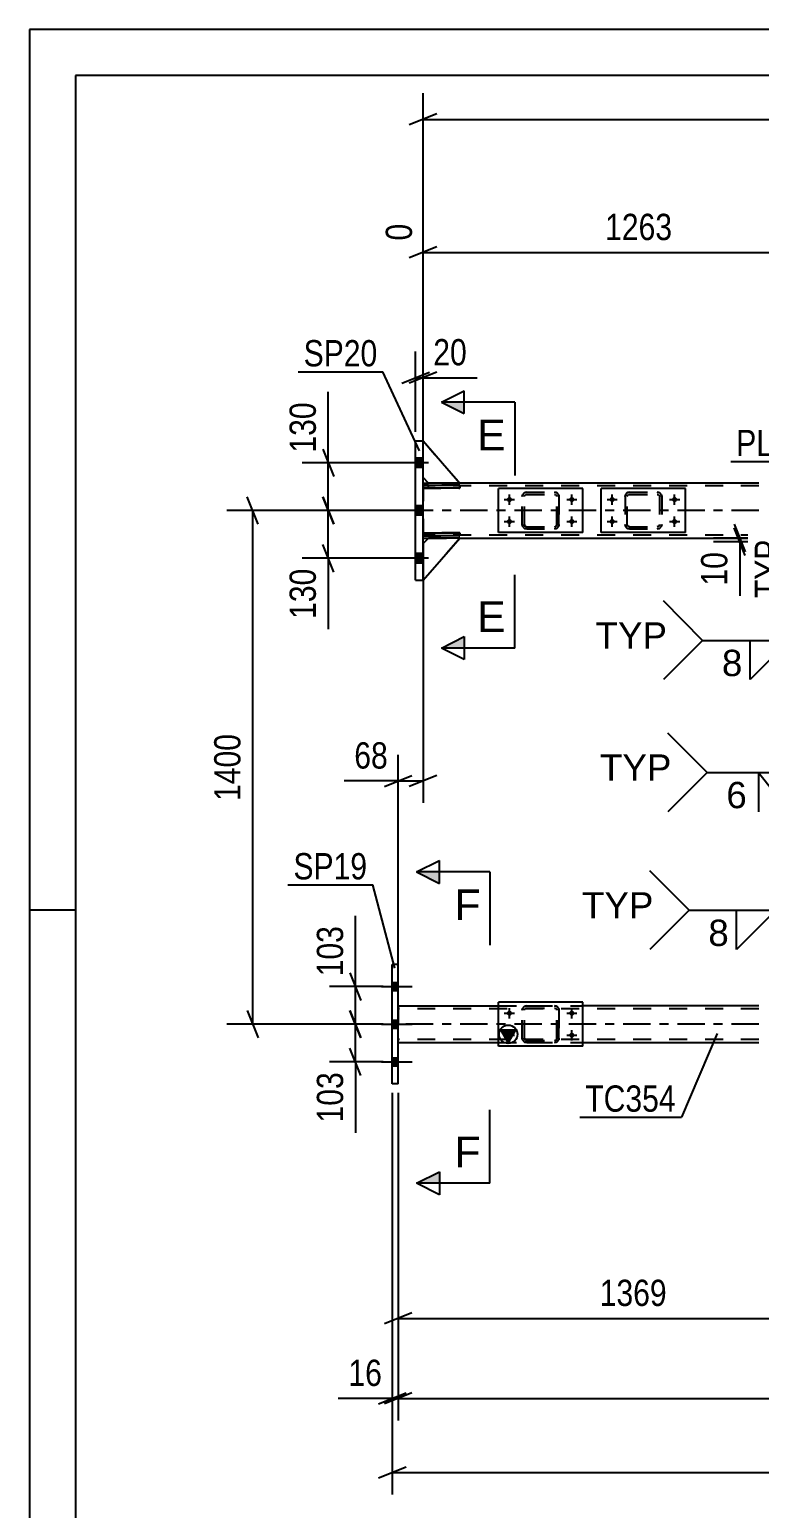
# Model space of a CAD drawing. Header units: millimetres. Extents: x -832 to 357, y -842 to -1.
# Drawn here: x -831.7 to -752.2, y -161.8 to -0.6 of the extents above; entities that cross this region are included whole.
import ezdxf

# ---------------------------------------------------------------- set-up
doc = ezdxf.new("R2010")
doc.units = ezdxf.units.MM
doc.linetypes.add('DXK_LINE_DOT2', pattern=[3.9198, 1.9599, -1.9599])
doc.linetypes.add('DXK_LINE_DOT3', pattern=[5.9187, 2.979, -0.9799, 0.9799, -0.9799])
doc.styles.add('Arial', font='ARIAL.TTF', dxfattribs={"height": 0.2})
doc.styles.add('Arial Narrow', font='ARIALN.TTF', dxfattribs={"height": 0.2})

# ---------------------------------------------------------------- blocks, each defined once
blk = doc.blocks.new('Unknown-570388851-1132')
at = {"color": 5, "linetype": 'Continuous'}
for p, q in [((357.29, -0.6), (-831.71, -0.6)), ((-831.71, -0.6), (-831.71, -841.6)), ((352.29, -5.6), (-826.71, -5.6)), ((-826.71, -5.6), (-826.71, -836.6)), ((-826.71, -96.6), (-831.71, -96.6))]:
    blk.add_line(p, q, dxfattribs=at)
blk = doc.blocks.new('Part-570388851-11805 - 11607')
at = {"color": 7, "linetype": 'DXK_LINE_DOT2'}
for p, q in [((-778.01, -51.52), (-777.97, -51.34)), ((-777.97, -51.34), (-778.01, -51.52)), ((-778.01, -54.56), (-778.01, -51.52)), ((-778.01, -51.52), (-778.01, -51.52)), ((-778.01, -54.56), (-778.01, -51.52)), ((-777.77, -51.52), (-777.75, -51.43)), ((-777.77, -51.52), (-777.75, -51.43)), ((-777.77, -54.56), (-777.77, -51.52)), ((-777.77, -51.52), (-777.77, -51.52)), ((-777.77, -54.56), (-777.77, -51.52)), ((-777.75, -51.43), (-777.7, -51.35)), ((-777.71, -51.08), (-777.53, -51.04)), ((-777.53, -51.04), (-777.71, -51.08)), ((-777.7, -51.35), (-777.62, -51.3)), ((-777.62, -51.3), (-777.53, -51.28)), ((-777.53, -51.04), (-774.49, -51.04)), ((-777.53, -51.28), (-774.49, -51.28)), ((-774.49, -51.04), (-774.3, -51.08)), ((-774.3, -51.08), (-774.49, -51.04)), ((-774.49, -51.28), (-774.39, -51.3)), ((-774.39, -51.3), (-774.32, -51.35)), ((-774.32, -51.35), (-774.26, -51.43)), ((-774.26, -51.43), (-774.32, -51.35)), ((-774.26, -51.43), (-774.25, -51.52)), ((-774.25, -51.52), (-774.26, -51.43)), ((-774.25, -54.56), (-774.25, -51.52)), ((-774.25, -51.52), (-774.25, -51.52)), ((-774.25, -54.56), (-774.25, -51.52)), ((-774.04, -51.34), (-774.01, -51.52)), ((-774.01, -51.52), (-774.04, -51.34)), ((-774.01, -54.56), (-774.01, -51.52)), ((-774.01, -51.52), (-774.01, -51.52)), ((-774.01, -51.52), (-774.01, -54.56)), ((-778.01, -54.56), (-778.01, -54.56)), ((-777.97, -54.75), (-778.01, -54.56)), ((-778.01, -54.56), (-777.97, -54.75)), ((-777.77, -54.56), (-777.77, -54.56)), ((-777.75, -54.65), (-777.77, -54.56)), ((-777.77, -54.56), (-777.75, -54.65)), ((-777.7, -54.73), (-777.75, -54.65)), ((-777.75, -54.65), (-777.7, -54.73)), ((-777.62, -54.78), (-777.7, -54.73)), ((-777.62, -54.78), (-777.53, -54.8)), ((-777.53, -54.8), (-774.49, -54.8)), ((-774.49, -54.8), (-774.39, -54.78)), ((-774.32, -54.73), (-774.39, -54.78)), ((-774.26, -54.65), (-774.32, -54.73)), ((-774.25, -54.56), (-774.26, -54.65)), ((-774.26, -54.65), (-774.25, -54.56)), ((-774.25, -54.56), (-774.25, -54.56)), ((-774.01, -54.56), (-774.04, -54.75)), ((-774.04, -54.75), (-774.01, -54.56)), ((-774.01, -54.56), (-774.01, -54.56)), ((-777.53, -55.04), (-777.71, -55.01)), ((-777.71, -55.01), (-777.53, -55.04)), ((-777.53, -55.04), (-774.49, -55.04)), ((-774.3, -55.01), (-774.49, -55.04)), ((-774.49, -55.04), (-774.3, -55.01))]:
    blk.add_line(p, q, dxfattribs=at)
for centre, start, end in [((-777.53, -51.52), 112.5, 157.5), ((-777.53, -51.52), 112.5, 157.5), ((-774.49, -51.52), 22.5, 67.5), ((-774.49, -51.52), 22.5, 67.5), ((-777.53, -54.56), 202.5, 247.5), ((-777.53, -54.56), 202.5, 247.5), ((-774.49, -54.56), 292.5, 337.5), ((-774.49, -54.56), 292.5, 337.5)]:
    blk.add_arc(centre, 0.48, start, end, dxfattribs=at)
blk = doc.blocks.new('Bolt-570388851-11736 - 11607')
at = {"linetype": 'Continuous'}
for points in [[(-779.41, -51.56, -1), (-779.41, -52.12, -1)], [(-772.61, -51.56, -1), (-772.61, -52.12, -1)], [(-779.41, -53.96, -1), (-779.41, -54.52, -1)], [(-772.61, -53.96, -1), (-772.61, -54.52, -1)]]:
    blk.add_hatch(color=1, dxfattribs=at).paths.add_polyline_path(points)
at = {"color": 1, "linetype": 'Continuous'}
for p, q in [((-779.41, -52.4), (-779.41, -51.28)), ((-772.61, -52.4), (-772.61, -51.28)), ((-779.97, -51.84), (-778.85, -51.84)), ((-773.17, -51.84), (-772.05, -51.84)), ((-779.97, -54.24), (-778.85, -54.24)), ((-779.41, -54.8), (-779.41, -53.68)), ((-773.17, -54.24), (-772.05, -54.24)), ((-772.61, -54.8), (-772.61, -53.68))]:
    blk.add_line(p, q, dxfattribs=at)
blk = doc.blocks.new('Part-570388851-11795 - 11607')
at = {"color": 7, "linetype": 'DXK_LINE_DOT2'}
for p, q in [((-778.01, -107.52), (-777.97, -107.34)), ((-777.97, -107.34), (-778.01, -107.52)), ((-778.01, -110.56), (-778.01, -107.52)), ((-778.01, -107.52), (-778.01, -107.52)), ((-778.01, -110.56), (-778.01, -107.52)), ((-777.77, -107.52), (-777.75, -107.43)), ((-777.77, -107.52), (-777.75, -107.43)), ((-777.77, -110.56), (-777.77, -107.52)), ((-777.77, -107.52), (-777.77, -107.52)), ((-777.77, -110.56), (-777.77, -107.52)), ((-777.75, -107.43), (-777.7, -107.35)), ((-777.71, -107.08), (-777.53, -107.04)), ((-777.53, -107.04), (-777.71, -107.08)), ((-777.7, -107.35), (-777.62, -107.3)), ((-777.62, -107.3), (-777.53, -107.28)), ((-777.53, -107.04), (-774.49, -107.04)), ((-777.53, -107.28), (-774.49, -107.28)), ((-774.49, -107.04), (-774.3, -107.08)), ((-774.3, -107.08), (-774.49, -107.04)), ((-774.49, -107.28), (-774.39, -107.3)), ((-774.39, -107.3), (-774.32, -107.35)), ((-774.32, -107.35), (-774.26, -107.43)), ((-774.26, -107.43), (-774.32, -107.35)), ((-774.26, -107.43), (-774.25, -107.52)), ((-774.25, -107.52), (-774.26, -107.43)), ((-774.25, -110.56), (-774.25, -107.52)), ((-774.25, -107.52), (-774.25, -107.52)), ((-774.25, -110.56), (-774.25, -107.52)), ((-774.04, -107.34), (-774.01, -107.52)), ((-774.01, -107.52), (-774.04, -107.34)), ((-774.01, -110.56), (-774.01, -107.52)), ((-774.01, -107.52), (-774.01, -107.52)), ((-774.01, -107.52), (-774.01, -110.56)), ((-778.01, -110.56), (-778.01, -110.56)), ((-777.97, -110.74), (-778.01, -110.56)), ((-778.01, -110.56), (-777.97, -110.74)), ((-777.77, -110.56), (-777.77, -110.56)), ((-777.75, -110.65), (-777.77, -110.56)), ((-777.77, -110.56), (-777.75, -110.65)), ((-777.7, -110.73), (-777.75, -110.65)), ((-777.75, -110.65), (-777.7, -110.73)), ((-777.53, -111.04), (-777.71, -111)), ((-777.71, -111), (-777.53, -111.04)), ((-777.62, -110.78), (-777.7, -110.73)), ((-777.62, -110.78), (-777.53, -110.8)), ((-777.53, -110.8), (-774.49, -110.8)), ((-777.53, -111.04), (-774.49, -111.04)), ((-774.49, -110.8), (-774.39, -110.78)), ((-774.3, -111), (-774.49, -111.04)), ((-774.49, -111.04), (-774.3, -111)), ((-774.39, -110.78), (-774.32, -110.73)), ((-774.32, -110.73), (-774.26, -110.65)), ((-774.26, -110.65), (-774.25, -110.56)), ((-774.26, -110.65), (-774.25, -110.56)), ((-774.25, -110.56), (-774.25, -110.56)), ((-774.01, -110.56), (-774.04, -110.74)), ((-774.04, -110.74), (-774.01, -110.56)), ((-774.01, -110.56), (-774.01, -110.56))]:
    blk.add_line(p, q, dxfattribs=at)
at = {"color": 7, "linetype": 'DXK_LINE_DOT3'}
blk.add_line((-776.01, -109.04), (-776.01, -109.04), dxfattribs=at)
at = {"color": 7, "linetype": 'DXK_LINE_DOT2'}
for centre, start, end in [((-777.53, -107.52), 112.5, 157.5), ((-777.53, -107.52), 112.5, 157.5), ((-774.49, -107.52), 22.5, 67.5), ((-774.49, -107.52), 22.5, 67.5), ((-777.53, -110.56), 202.5, 247.5), ((-777.53, -110.56), 202.5, 247.5), ((-774.49, -110.56), 292.5, 337.5), ((-774.49, -110.56), 292.5, 337.5)]:
    blk.add_arc(centre, 0.48, start, end, dxfattribs=at)
blk = doc.blocks.new('Bolt-570388851-11758 - 11607')
at = {"linetype": 'Continuous'}
for points in [[(-779.41, -107.56, -1), (-779.41, -108.12, -1)], [(-772.61, -107.56, -1), (-772.61, -108.12, -1)], [(-779.41, -109.96, -1), (-779.41, -110.52, -1)], [(-772.61, -109.96, -1), (-772.61, -110.52, -1)]]:
    blk.add_hatch(color=1, dxfattribs=at).paths.add_polyline_path(points)
at = {"color": 1, "linetype": 'Continuous'}
for p, q in [((-779.97, -107.84), (-778.85, -107.84)), ((-779.41, -108.4), (-779.41, -107.28)), ((-773.17, -107.84), (-772.05, -107.84)), ((-772.61, -108.4), (-772.61, -107.28)), ((-779.97, -110.24), (-778.85, -110.24)), ((-779.41, -110.8), (-779.41, -109.68)), ((-773.17, -110.24), (-772.05, -110.24)), ((-772.61, -110.8), (-772.61, -109.68))]:
    blk.add_line(p, q, dxfattribs=at)
blk = doc.blocks.new('Bolt-570388851-12191 - 11607')
at = {"linetype": 'Continuous'}
for points in [[(-768.21, -51.56, -1), (-768.21, -52.12, -1)], [(-761.41, -51.56, -1), (-761.41, -52.12, -1)], [(-768.21, -53.96, -1), (-768.21, -54.52, -1)], [(-761.41, -53.96, -1), (-761.41, -54.52, -1)]]:
    blk.add_hatch(color=1, dxfattribs=at).paths.add_polyline_path(points)
at = {"color": 1, "linetype": 'Continuous'}
for p, q in [((-768.21, -52.4), (-768.21, -51.28)), ((-761.41, -52.4), (-761.41, -51.28)), ((-768.77, -51.84), (-767.65, -51.84)), ((-761.97, -51.84), (-760.85, -51.84)), ((-768.77, -54.24), (-767.65, -54.24)), ((-768.21, -54.8), (-768.21, -53.68)), ((-761.97, -54.24), (-760.85, -54.24)), ((-761.41, -54.8), (-761.41, -53.68))]:
    blk.add_line(p, q, dxfattribs=at)
blk = doc.blocks.new('Part-570388851-12189 - 11607')
at = {"color": 2, "linetype": 'Continuous'}
for p, q in [((-788.83, -50.6), (-788.83, -50.28)), ((-788.83, -50.28), (-784.83, -50.28)), ((-784.83, -50.6), (-788.83, -50.6)), ((-784.83, -50.28), (-784.83, -50.6))]:
    blk.add_line(p, q, dxfattribs=at)
at = {"color": 7, "linetype": 'DXK_LINE_DOT2'}
blk.add_line((-788.23, -50.6), (-788.23, -50.28), dxfattribs=at)
blk = doc.blocks.new('Part-570388851-12187 - 11607')
at = {"color": 7, "linetype": 'DXK_LINE_DOT2'}
for p, q in [((-784.83, -50.28), (-788.83, -50.28)), ((-788.83, -50.28), (-788.83, -50.6)), ((-788.83, -50.6), (-784.83, -50.6)), ((-788.23, -50.6), (-788.23, -50.28)), ((-784.83, -50.6), (-784.83, -50.28))]:
    blk.add_line(p, q, dxfattribs=at)
blk = doc.blocks.new('Part-570388851-11806 - 11607')
at = {"color": 2, "linetype": 'Continuous'}
for p, q in [((-771.41, -106.64), (-780.61, -106.64)), ((-780.61, -111.44), (-780.61, -106.64)), ((-771.41, -111.44), (-771.41, -106.64)), ((-771.41, -111.44), (-780.61, -111.44))]:
    blk.add_line(p, q, dxfattribs=at)
blk = doc.blocks.new('Part-570388851-11833 - 11607')
at = {"color": 7, "linetype": 'DXK_LINE_DOT2'}
for p, q in [((-766.81, -51.52), (-766.77, -51.34)), ((-766.77, -51.34), (-766.81, -51.52)), ((-766.81, -51.52), (-766.81, -54.56)), ((-766.57, -51.52), (-766.55, -51.43)), ((-766.57, -54.56), (-766.57, -51.52)), ((-766.55, -51.43), (-766.5, -51.35)), ((-766.52, -51.08), (-766.33, -51.04)), ((-766.33, -51.04), (-766.52, -51.08)), ((-766.5, -51.35), (-766.42, -51.3)), ((-766.42, -51.3), (-766.33, -51.28)), ((-766.33, -51.04), (-763.29, -51.04)), ((-766.33, -51.28), (-763.29, -51.28)), ((-763.29, -51.04), (-763.11, -51.08)), ((-763.11, -51.08), (-763.29, -51.04)), ((-763.29, -51.28), (-763.2, -51.3)), ((-763.2, -51.3), (-763.12, -51.35)), ((-763.12, -51.35), (-763.07, -51.43)), ((-763.07, -51.43), (-763.05, -51.52)), ((-763.05, -51.52), (-763.05, -54.56)), ((-762.85, -51.34), (-762.81, -51.52)), ((-762.81, -51.52), (-762.85, -51.34)), ((-762.81, -51.52), (-762.81, -54.56)), ((-766.77, -54.74), (-766.81, -54.56)), ((-766.81, -54.56), (-766.77, -54.74)), ((-766.55, -54.65), (-766.57, -54.56)), ((-766.5, -54.73), (-766.55, -54.65)), ((-766.42, -54.78), (-766.5, -54.73)), ((-766.33, -54.8), (-766.42, -54.78)), ((-766.33, -54.8), (-763.29, -54.8)), ((-763.2, -54.78), (-763.29, -54.8)), ((-763.12, -54.73), (-763.2, -54.78)), ((-763.07, -54.65), (-763.12, -54.73)), ((-763.05, -54.56), (-763.07, -54.65)), ((-762.81, -54.56), (-762.85, -54.74)), ((-762.85, -54.74), (-762.81, -54.56)), ((-766.33, -55.04), (-766.52, -55)), ((-766.52, -55), (-766.33, -55.04)), ((-766.33, -55.04), (-763.29, -55.04)), ((-763.11, -55), (-763.29, -55.04)), ((-763.29, -55.04), (-763.11, -55))]:
    blk.add_line(p, q, dxfattribs=at)
for centre, start, end in [((-766.33, -51.52), 112.5, 157.5), ((-766.33, -51.52), 112.5, 157.5), ((-763.29, -51.52), 22.5, 67.5), ((-763.29, -51.52), 22.5, 67.5), ((-766.33, -54.56), 202.5, 247.5), ((-766.33, -54.56), 202.5, 247.5), ((-763.29, -54.56), 292.5, 337.5), ((-763.29, -54.56), 292.5, 337.5)]:
    blk.add_arc(centre, 0.48, start, end, dxfattribs=at)
blk = doc.blocks.new('Part-570388851-12161 - 11607')
at = {"color": 7, "linetype": 'DXK_LINE_DOT2'}
for p, q in [((-788.23, -56.04), (-788.83, -56.64)), ((-788.83, -60.64), (-784.83, -56.04)), ((-784.83, -56.04), (-788.23, -56.04)), ((-788.83, -56.64), (-788.83, -60.64))]:
    blk.add_line(p, q, dxfattribs=at)
blk = doc.blocks.new('Part-570388851-11880 - 11607')
at = {"color": 2, "linetype": 'Continuous'}
for p, q in [((-792.18, -115.54), (-792.18, -102.54)), ((-791.54, -102.54), (-792.18, -102.54)), ((-791.54, -115.54), (-791.54, -102.54)), ((-791.54, -115.54), (-792.18, -115.54))]:
    blk.add_line(p, q, dxfattribs=at)
blk = doc.blocks.new('Part-570388851-11963 - 11607')
at = {"color": 2, "linetype": 'Continuous'}
for p, q in [((-788.83, -50.04), (-788.23, -50.04)), ((-752.21, -50.04), (-784.83, -50.04)), ((-788.83, -56.04), (-788.23, -56.04)), ((-784.83, -56.04), (-752.21, -56.04))]:
    blk.add_line(p, q, dxfattribs=at)
at = {"color": 7, "linetype": 'DXK_LINE_DOT2'}
for p, q in [((-788.83, -50.04), (-788.83, -56.04)), ((-752.21, -50.36), (-788.83, -50.36)), ((-784.83, -50.04), (-788.23, -50.04)), ((-752.21, -55.72), (-788.83, -55.72)), ((-788.23, -56.04), (-784.83, -56.04))]:
    blk.add_line(p, q, dxfattribs=at)
at = {"color": 7, "linetype": 'DXK_LINE_DOT3'}
blk.add_line((-752.21, -53.04), (-788.83, -53.04), dxfattribs=at)
blk = doc.blocks.new('Part-570388851-11979 - 11607')
at = {"color": 2, "linetype": 'Continuous'}
for p, q in [((-789.63, -60.64), (-789.63, -45.44)), ((-789.63, -45.44), (-788.83, -45.44)), ((-788.83, -60.64), (-788.83, -45.44)), ((-789.63, -60.64), (-788.83, -60.64))]:
    blk.add_line(p, q, dxfattribs=at)
blk = doc.blocks.new('Part-570388851-12114 - 11607')
at = {"color": 2, "linetype": 'Continuous'}
for p, q in [((-760.21, -50.64), (-769.41, -50.64)), ((-769.41, -55.44), (-769.41, -50.64)), ((-760.21, -55.44), (-760.21, -50.64)), ((-760.21, -55.44), (-769.41, -55.44))]:
    blk.add_line(p, q, dxfattribs=at)
blk = doc.blocks.new('Part-570388851-12047 - 11607')
at = {"color": 2, "linetype": 'Continuous'}
for p, q in [((-771.41, -50.64), (-780.61, -50.64)), ((-780.61, -55.44), (-780.61, -50.64)), ((-771.41, -55.44), (-771.41, -50.64)), ((-771.41, -55.44), (-780.61, -55.44))]:
    blk.add_line(p, q, dxfattribs=at)
blk = doc.blocks.new('Part-570388851-12122 - 11607')
at = {"color": 2, "linetype": 'Continuous'}
for p, q in [((-788.83, -45.44), (-784.83, -50.04)), ((-788.23, -50.04), (-788.83, -49.44)), ((-784.83, -50.04), (-788.23, -50.04))]:
    blk.add_line(p, q, dxfattribs=at)
at = {"color": 7, "linetype": 'DXK_LINE_DOT2'}
blk.add_line((-788.83, -49.44), (-788.83, -45.44), dxfattribs=at)
blk = doc.blocks.new('Bolt-570388851-12124 - 11607')
at = {"linetype": 'Continuous'}
for points in [[(-792.18, -104.5), (-792.18, -105.38), (-791.54, -105.38), (-791.54, -104.5)], [(-792.18, -104.5), (-792.18, -105.38), (-791.54, -105.38), (-791.54, -104.5)], [(-792.18, -104.5), (-792.18, -105.38), (-791.54, -105.38), (-791.54, -104.5)], [(-792.18, -108.6), (-792.18, -109.48), (-791.54, -109.48), (-791.54, -108.6)], [(-792.18, -108.6), (-792.18, -109.48), (-791.54, -109.48), (-791.54, -108.6)], [(-792.18, -112.7), (-792.18, -113.58), (-791.54, -113.58), (-791.54, -112.7)], [(-792.18, -112.7), (-792.18, -113.58), (-791.54, -113.58), (-791.54, -112.7)], [(-792.18, -112.7), (-792.18, -113.58), (-791.54, -113.58), (-791.54, -112.7)]]:
    blk.add_hatch(color=1, dxfattribs=at).paths.add_polyline_path(points)
at = {"color": 1, "linetype": 'Continuous'}
for p, q in [((-792.18, -104.5), (-791.54, -104.5)), ((-792.18, -104.5), (-791.54, -104.5)), ((-792.18, -104.5), (-791.54, -104.5)), ((-793.34, -104.94), (-790.02, -104.94)), ((-793.34, -104.94), (-790.02, -104.94)), ((-793.34, -104.94), (-790.02, -104.94)), ((-792.18, -105.38), (-791.54, -105.38)), ((-792.18, -105.38), (-791.54, -105.38)), ((-792.18, -105.38), (-791.54, -105.38)), ((-793.34, -109.04), (-790.02, -109.04)), ((-793.34, -109.04), (-790.02, -109.04)), ((-792.18, -108.6), (-791.54, -108.6)), ((-792.18, -108.6), (-791.54, -108.6)), ((-792.18, -109.48), (-791.54, -109.48)), ((-792.18, -109.48), (-791.54, -109.48)), ((-792.18, -112.7), (-791.54, -112.7)), ((-792.18, -112.7), (-791.54, -112.7)), ((-792.18, -112.7), (-791.54, -112.7)), ((-793.34, -113.14), (-790.02, -113.14)), ((-793.34, -113.14), (-790.02, -113.14)), ((-793.34, -113.14), (-790.02, -113.14)), ((-792.18, -113.58), (-791.54, -113.58)), ((-792.18, -113.58), (-791.54, -113.58)), ((-792.18, -113.58), (-791.54, -113.58))]:
    blk.add_line(p, q, dxfattribs=at)
blk = doc.blocks.new('Part-570388851-12150 - 11607')
at = {"linetype": 'Continuous'}
blk.add_hatch(color=2, dxfattribs=at).paths.add_polyline_path([(-779.54, -111.04), (-780.34, -109.64), (-778.74, -109.64)])
at = {"color": 2, "linetype": 'Continuous'}
for p, q in [((-791.54, -107.04), (-780.61, -107.04)), ((-752.21, -107.04), (-771.41, -107.04)), ((-791.54, -111.04), (-780.61, -111.04)), ((-779.54, -111.04), (-780.34, -109.64)), ((-780.34, -109.64), (-778.74, -109.64)), ((-778.74, -109.64), (-779.54, -111.04)), ((-771.41, -111.04), (-752.21, -111.04))]:
    blk.add_line(p, q, dxfattribs=at)
at = {"color": 7, "linetype": 'DXK_LINE_DOT2'}
for p, q in [((-791.54, -107.04), (-791.54, -111.04)), ((-752.21, -107.36), (-791.54, -107.36)), ((-780.61, -107.04), (-771.41, -107.04)), ((-752.21, -110.72), (-791.54, -110.72)), ((-780.61, -111.04), (-771.41, -111.04))]:
    blk.add_line(p, q, dxfattribs=at)
at = {"color": 7, "linetype": 'DXK_LINE_DOT3'}
blk.add_line((-752.21, -109.04), (-791.54, -109.04), dxfattribs=at)
at = {"color": 2, "linetype": 'Continuous'}
blk.add_circle((-779.54, -110.14), 1, dxfattribs=at)
blk = doc.blocks.new('Part-570388851-12162 - 11607')
at = {"color": 2, "linetype": 'Continuous'}
for p, q in [((-788.23, -56.04), (-788.83, -56.64)), ((-788.83, -60.64), (-784.83, -56.04)), ((-784.83, -56.04), (-788.23, -56.04))]:
    blk.add_line(p, q, dxfattribs=at)
at = {"color": 7, "linetype": 'DXK_LINE_DOT2'}
blk.add_line((-788.83, -56.64), (-788.83, -60.64), dxfattribs=at)
blk = doc.blocks.new('Part-570388851-12163 - 11607')
at = {"color": 7, "linetype": 'DXK_LINE_DOT2'}
for p, q in [((-788.83, -49.44), (-788.83, -45.44)), ((-788.83, -45.44), (-784.83, -50.04)), ((-788.23, -50.04), (-788.83, -49.44)), ((-784.83, -50.04), (-788.23, -50.04))]:
    blk.add_line(p, q, dxfattribs=at)
blk = doc.blocks.new('Part-570388851-12186 - 11607')
at = {"color": 7, "linetype": 'DXK_LINE_DOT2'}
for p, q in [((-784.83, -55.48), (-788.83, -55.48)), ((-788.83, -55.48), (-788.83, -55.8)), ((-788.83, -55.8), (-784.83, -55.8)), ((-788.23, -55.8), (-788.23, -55.48)), ((-784.83, -55.8), (-784.83, -55.48))]:
    blk.add_line(p, q, dxfattribs=at)
blk = doc.blocks.new('Part-570388851-12188 - 11607')
at = {"color": 2, "linetype": 'Continuous'}
for p, q in [((-788.83, -55.8), (-788.83, -55.48)), ((-788.83, -55.48), (-784.83, -55.48)), ((-784.83, -55.8), (-788.83, -55.8)), ((-784.83, -55.48), (-784.83, -55.8))]:
    blk.add_line(p, q, dxfattribs=at)
at = {"color": 7, "linetype": 'DXK_LINE_DOT2'}
blk.add_line((-788.23, -55.8), (-788.23, -55.48), dxfattribs=at)
blk = doc.blocks.new('Bolt-570388851-12193 - 11607')
at = {"linetype": 'Continuous'}
for points in [[(-789.63, -47.32), (-789.63, -48.36), (-788.83, -48.36), (-788.83, -47.32)], [(-789.63, -47.32), (-789.63, -48.36), (-788.83, -48.36), (-788.83, -47.32)], [(-789.63, -47.32), (-789.63, -48.36), (-788.83, -48.36), (-788.83, -47.32)], [(-789.63, -52.52), (-789.63, -53.56), (-788.83, -53.56), (-788.83, -52.52)], [(-789.63, -52.52), (-789.63, -53.56), (-788.83, -53.56), (-788.83, -52.52)], [(-789.63, -57.72), (-789.63, -58.76), (-788.83, -58.76), (-788.83, -57.72)], [(-789.63, -57.72), (-789.63, -58.76), (-788.83, -58.76), (-788.83, -57.72)], [(-789.63, -57.72), (-789.63, -58.76), (-788.83, -58.76), (-788.83, -57.72)]]:
    blk.add_hatch(color=1, dxfattribs=at).paths.add_polyline_path(points)
at = {"color": 1, "linetype": 'Continuous'}
for p, q in [((-788.23, -47.84), (-792.43, -47.84)), ((-788.23, -47.84), (-792.43, -47.84)), ((-788.23, -47.84), (-792.43, -47.84)), ((-788.83, -47.32), (-789.63, -47.32)), ((-788.83, -47.32), (-789.63, -47.32)), ((-788.83, -47.32), (-789.63, -47.32)), ((-788.83, -48.36), (-789.63, -48.36)), ((-788.83, -48.36), (-789.63, -48.36)), ((-788.83, -48.36), (-789.63, -48.36)), ((-788.23, -53.04), (-792.43, -53.04)), ((-788.23, -53.04), (-792.43, -53.04)), ((-788.83, -52.52), (-789.63, -52.52)), ((-788.83, -52.52), (-789.63, -52.52)), ((-788.83, -53.56), (-789.63, -53.56)), ((-788.83, -53.56), (-789.63, -53.56)), ((-788.83, -57.72), (-789.63, -57.72)), ((-788.83, -57.72), (-789.63, -57.72)), ((-788.83, -57.72), (-789.63, -57.72)), ((-788.23, -58.24), (-792.43, -58.24)), ((-788.23, -58.24), (-792.43, -58.24)), ((-788.23, -58.24), (-792.43, -58.24)), ((-788.83, -58.76), (-789.63, -58.76)), ((-788.83, -58.76), (-789.63, -58.76)), ((-788.83, -58.76), (-789.63, -58.76))]:
    blk.add_line(p, q, dxfattribs=at)
blk = doc.blocks.new('StraightDimension-570388851-13030 - 11607')
at = {"color": 7, "linetype": 'Continuous'}
for p, q in [((-792.18, -116.54), (-792.18, -152.23)), ((-791.54, -116.54), (-791.54, -152.23)), ((-793.68, -150.43), (-790.68, -149.23)), ((-790.04, -149.23), (-793.04, -150.43)), ((-792.18, -149.83), (-791.54, -149.83))]:
    blk.add_line(p, q, dxfattribs=at)
at = {"color": 0}
blk.add_wipeout([(-792.7, -149.08), (-792.7, -144.88), (-797.56, -144.88), (-797.56, -149.08)], dxfattribs=at)
at = {"color": 7, "linetype": 'Continuous'}
blk.add_line((-792.18, -149.83), (-798.08, -149.83), dxfattribs=at)
blk.add_line((-792.18, -149.83), (-798.08, -149.83), dxfattribs=at)
at = {"color": 3, "style": 'Arial Narrow'}
blk.add_text('16', height=2.863, dxfattribs=at).set_placement((-796.96, -148.48))
blk = doc.blocks.new('StraightDimension-570388851-12431 - 11607')
at = {"color": 7, "linetype": 'Continuous'}
for p, q in [((-789.63, -44.44), (-789.63, -35.71)), ((-788.83, -44.44), (-788.83, -35.71)), ((-791.13, -39.16), (-788.13, -37.96)), ((-787.33, -37.96), (-790.33, -39.16)), ((-789.63, -38.56), (-788.83, -38.56))]:
    blk.add_line(p, q, dxfattribs=at)
at = {"color": 0}
blk.add_wipeout([(-783.45, -37.81), (-783.45, -33.61), (-788.31, -33.61), (-788.31, -37.81)], dxfattribs=at)
at = {"color": 7, "linetype": 'Continuous'}
blk.add_line((-788.83, -38.56), (-782.92, -38.56), dxfattribs=at)
blk.add_line((-788.83, -38.56), (-782.92, -38.56), dxfattribs=at)
at = {"color": 3, "style": 'Arial Narrow'}
blk.add_text('20', height=2.863, dxfattribs=at).set_placement((-787.71, -37.21))
blk = doc.blocks.new('StraightDimension-570388851-12780 - 11607')
at = {"color": 7, "linetype": 'Continuous'}
for p, q in [((-754.91, -54.54), (-753.71, -57.54)), ((-742.81, -56.04), (-757.16, -56.04)), ((-753.71, -57.94), (-754.91, -54.94)), ((-754.31, -56.44), (-754.31, -56.04)), ((-742.81, -56.44), (-757.16, -56.44))]:
    blk.add_line(p, q, dxfattribs=at)
at = {"color": 0, "linetype": 'Continuous'}
blk.add_wipeout([(-749.21, -55.6), (-753.41, -55.6), (-753.41, -63.19), (-749.21, -63.19)], dxfattribs=at)
at = {"color": 0}
blk.add_wipeout([(-755.06, -56.97), (-759.26, -56.97), (-759.26, -61.82), (-755.06, -61.82)], dxfattribs=at)
at = {"color": 7, "linetype": 'Continuous'}
blk.add_line((-754.31, -56.44), (-754.31, -62.35), dxfattribs=at)
blk.add_line((-754.31, -56.44), (-754.31, -62.35), dxfattribs=at)
at = {"color": 3, "linetype": 'Continuous', "style": 'Arial Narrow'}
blk.add_text('TYP', height=2.863, rotation=90.0002, dxfattribs=at).set_placement((-749.81, -62.59))
at = {"color": 3, "style": 'Arial Narrow'}
blk.add_text('10', height=2.863, rotation=90.0002, dxfattribs=at).set_placement((-755.66, -61.22))
blk = doc.blocks.new('StraightDimension-570388851-13629 - 11607')
at = {"color": 7, "linetype": 'Continuous'}
for p, q in [((-796.79, -107.54), (-795.59, -110.54)), ((-793.18, -109.04), (-799.04, -109.04)), ((-796.19, -113.14), (-796.19, -109.04)), ((-795.59, -114.64), (-796.79, -111.64)), ((-793.18, -113.14), (-799.04, -113.14))]:
    blk.add_line(p, q, dxfattribs=at)
at = {"color": 0}
blk.add_wipeout([(-796.94, -113.67), (-801.14, -113.67), (-801.14, -120.35), (-796.94, -120.35)], dxfattribs=at)
at = {"color": 7, "linetype": 'Continuous'}
blk.add_line((-796.19, -113.14), (-796.19, -120.88), dxfattribs=at)
blk.add_line((-796.19, -113.14), (-796.19, -120.88), dxfattribs=at)
at = {"color": 3, "style": 'Arial Narrow'}
blk.add_text('103', height=2.863, rotation=90.0002, dxfattribs=at).set_placement((-797.54, -119.75))
blk = doc.blocks.new('StraightDimension-570388851-13055 - 11607')
at = {"color": 7, "linetype": 'Continuous'}
for p, q in [((-799.76, -46.34), (-798.56, -49.34)), ((-790.63, -47.84), (-802.01, -47.84)), ((-799.16, -53.04), (-799.16, -47.84)), ((-798.56, -54.54), (-799.76, -51.54)), ((-790.63, -53.04), (-802.01, -53.04))]:
    blk.add_line(p, q, dxfattribs=at)
at = {"color": 0}
blk.add_wipeout([(-799.91, -40.63), (-804.11, -40.63), (-804.11, -47.32), (-799.91, -47.32)], dxfattribs=at)
at = {"color": 7, "linetype": 'Continuous'}
blk.add_line((-799.16, -47.84), (-799.16, -40.11), dxfattribs=at)
blk.add_line((-799.16, -47.84), (-799.16, -40.11), dxfattribs=at)
at = {"color": 3, "style": 'Arial Narrow'}
blk.add_text('130', height=2.863, rotation=90.0002, dxfattribs=at).set_placement((-800.51, -46.72))
blk = doc.blocks.new('StraightDimension-570388851-12945 - 11607')
at = {"color": 7, "linetype": 'Continuous'}
for p, q in [((-740.29, -108.04), (-740.29, -143.51)), ((-791.54, -116.54), (-791.54, -143.51)), ((-790.04, -140.51), (-793.04, -141.71)), ((-791.54, -141.11), (-740.29, -141.11)), ((-741.79, -141.71), (-738.79, -140.51))]:
    blk.add_line(p, q, dxfattribs=at)
at = {"color": 0}
blk.add_wipeout([(-761.66, -140.36), (-761.66, -136.16), (-770.17, -136.16), (-770.17, -140.36)], dxfattribs=at)
at = {"color": 3, "style": 'Arial Narrow'}
blk.add_text('1369', height=2.863, dxfattribs=at).set_placement((-769.57, -139.76))
blk = doc.blocks.new('StraightDimension-570388851-12735 - 11607')
at = {"color": 7, "linetype": 'Continuous'}
for p, q in [((-788.83, -44.44), (-788.83, -7.54)), ((-787.33, -9.79), (-790.33, -10.99)), ((-788.83, -10.39), (-92.93, -10.39))]:
    blk.add_line(p, q, dxfattribs=at)
blk = doc.blocks.new('StraightDimension-570388851-12956 - 11607')
at = {"color": 7, "linetype": 'Continuous'}
for p, q in [((-792.18, -116.54), (-792.18, -160.33)), ((-790.68, -157.33), (-793.68, -158.53)), ((-792.18, -157.93), (-77.05, -157.93))]:
    blk.add_line(p, q, dxfattribs=at)
blk = doc.blocks.new('StraightDimension-570388851-13010 - 11607')
at = {"color": 7, "linetype": 'Continuous'}
for p, q in [((-791.54, -116.54), (-791.54, -152.23)), ((-790.04, -149.23), (-793.04, -150.43)), ((-791.54, -149.83), (-77.69, -149.83))]:
    blk.add_line(p, q, dxfattribs=at)
blk = doc.blocks.new('StraightDimension-570388851-13041 - 11607')
at = {"color": 7, "linetype": 'Continuous'}
for p, q in [((-788.83, -57.04), (-788.83, -84.92)), ((-791.54, -106.04), (-791.54, -79.67)), ((-793.04, -83.12), (-790.04, -81.92)), ((-787.33, -81.92), (-790.33, -83.12)), ((-791.54, -82.52), (-788.83, -82.52))]:
    blk.add_line(p, q, dxfattribs=at)
at = {"color": 0}
blk.add_wipeout([(-792.06, -81.77), (-792.06, -77.57), (-796.92, -77.57), (-796.92, -81.77)], dxfattribs=at)
at = {"color": 7, "linetype": 'Continuous'}
blk.add_line((-791.54, -82.52), (-797.44, -82.52), dxfattribs=at)
blk.add_line((-791.54, -82.52), (-797.44, -82.52), dxfattribs=at)
at = {"color": 3, "style": 'Arial Narrow'}
blk.add_text('68', height=2.863, dxfattribs=at).set_placement((-796.32, -81.17))
blk = doc.blocks.new('StraightDimension-570388851-13047 - 11607')
at = {"color": 7, "linetype": 'Continuous'}
for p, q in [((-799.76, -51.54), (-798.56, -54.54)), ((-790.63, -53.04), (-802.01, -53.04)), ((-799.16, -58.24), (-799.16, -53.04)), ((-798.56, -59.74), (-799.76, -56.74)), ((-790.63, -58.24), (-802.01, -58.24))]:
    blk.add_line(p, q, dxfattribs=at)
at = {"color": 0}
blk.add_wipeout([(-799.91, -58.77), (-804.11, -58.77), (-804.11, -65.45), (-799.91, -65.45)], dxfattribs=at)
at = {"color": 7, "linetype": 'Continuous'}
blk.add_line((-799.16, -58.24), (-799.16, -65.98), dxfattribs=at)
blk.add_line((-799.16, -58.24), (-799.16, -65.98), dxfattribs=at)
at = {"color": 3, "style": 'Arial Narrow'}
blk.add_text('130', height=2.863, rotation=90.0002, dxfattribs=at).set_placement((-800.51, -64.85))
blk = doc.blocks.new('StraightDimension-570388851-13391 - 11607')
at = {"color": 7, "linetype": 'Continuous'}
for p, q in [((-741.81, -55.04), (-741.81, -16.29)), ((-788.83, -49.04), (-788.83, -21.77)), ((-787.33, -24.3), (-790.33, -25.5)), ((-788.83, -24.9), (-741.81, -24.9)), ((-743.31, -25.5), (-740.31, -24.3))]:
    blk.add_line(p, q, dxfattribs=at)
at = {"color": 0, "linetype": 'Continuous'}
for points in [[(-742.41, -15.69), (-746.61, -15.69), (-746.61, -24.2), (-742.41, -24.2)], [(-789.43, -21.17), (-793.63, -21.17), (-793.63, -24.2), (-789.43, -24.2)]]:
    blk.add_wipeout(points, dxfattribs=at)
at = {"color": 0}
blk.add_wipeout([(-761.06, -24.15), (-761.06, -19.95), (-769.58, -19.95), (-769.58, -24.15)], dxfattribs=at)
at = {"color": 3, "linetype": 'Continuous', "style": 'Arial Narrow'}
for s, height, p in [('1263', 2.863, (-743.01, -23.6)), ('0', 2.86, (-790.03, -23.6))]:
    blk.add_text(s, height=height, rotation=90.0002, dxfattribs=at).set_placement(p)
at = {"color": 3, "style": 'Arial Narrow'}
blk.add_text('1263', height=2.863, dxfattribs=at).set_placement((-768.98, -23.55))
blk = doc.blocks.new('StraightDimension-570388851-13616 - 11607')
at = {"color": 7, "linetype": 'Continuous'}
for p, q in [((-806.78, -54.54), (-807.98, -51.54)), ((-790.63, -53.04), (-810.23, -53.04)), ((-807.38, -109.04), (-807.38, -53.04)), ((-807.98, -107.54), (-806.78, -110.54)), ((-793.18, -109.04), (-810.23, -109.04))]:
    blk.add_line(p, q, dxfattribs=at)
at = {"color": 0}
blk.add_wipeout([(-808.13, -76.79), (-812.33, -76.79), (-812.33, -85.3), (-808.13, -85.3)], dxfattribs=at)
at = {"color": 3, "style": 'Arial Narrow'}
blk.add_text('1400', height=2.863, rotation=90.0002, dxfattribs=at).set_placement((-808.73, -84.7))
blk = doc.blocks.new('StraightDimension-570388851-13637 - 11607')
at = {"color": 7, "linetype": 'Continuous'}
for p, q in [((-796.79, -103.44), (-795.59, -106.44)), ((-793.18, -104.94), (-799.04, -104.94)), ((-796.19, -109.04), (-796.19, -104.94)), ((-795.59, -110.54), (-796.79, -107.54)), ((-793.18, -109.04), (-799.04, -109.04))]:
    blk.add_line(p, q, dxfattribs=at)
at = {"color": 0}
blk.add_wipeout([(-796.94, -97.73), (-801.14, -97.73), (-801.14, -104.42), (-796.94, -104.42)], dxfattribs=at)
at = {"color": 7, "linetype": 'Continuous'}
blk.add_line((-796.19, -104.94), (-796.19, -97.21), dxfattribs=at)
blk.add_line((-796.19, -104.94), (-796.19, -97.21), dxfattribs=at)
at = {"color": 3, "style": 'Arial Narrow'}
blk.add_text('103', height=2.863, rotation=90.0002, dxfattribs=at).set_placement((-797.54, -103.82))
blk = doc.blocks.new('SectionMark-570388851-13692 - 11607')
at = {"linetype": 'Continuous'}
for points in [[(-784.33, -41.22), (-784.33, -42.47), (-786.83, -41.22)], [(-784.33, -66.78), (-784.33, -68.03), (-786.83, -68.03)]]:
    blk.add_hatch(color=6, dxfattribs=at).paths.add_polyline_path(points)
at = {"color": 6, "linetype": 'Continuous'}
for p, q in [((-786.83, -41.22), (-784.33, -39.97)), ((-784.33, -42.47), (-784.33, -39.97)), ((-778.83, -41.22), (-786.83, -41.22)), ((-786.83, -41.22), (-784.33, -42.47)), ((-778.83, -41.22), (-778.83, -49.22)), ((-778.83, -68.03), (-778.83, -60.03)), ((-786.83, -68.03), (-784.33, -66.78)), ((-784.33, -66.78), (-784.33, -69.28)), ((-778.83, -68.03), (-786.83, -68.03)), ((-784.33, -69.28), (-786.83, -68.03))]:
    blk.add_line(p, q, dxfattribs=at)
at = {"color": 0, "linetype": 'Continuous'}
for points in [[(-779.83, -46.47), (-779.83, -42.97), (-782.94, -42.97), (-782.94, -46.47)], [(-779.83, -66.28), (-779.83, -62.78), (-782.94, -62.78), (-782.94, -66.28)]]:
    blk.add_wipeout(points, dxfattribs=at)
at = {"color": 3, "linetype": 'Continuous', "style": 'Arial'}
for p in [(-782.94, -46.47), (-782.94, -66.28)]:
    blk.add_text('E', height=3.34, dxfattribs=at).set_placement(p)
blk = doc.blocks.new('Mark-570388851-11876 - 11607')
at = {"color": 0}
blk.add_wipeout([(-794.91, -93.25), (-794.91, -90.25), (-802.95, -90.25), (-802.95, -93.25)], dxfattribs=at)
blk.add_wipeout([(-794.91, -93.25), (-794.91, -90.25), (-802.95, -90.25), (-802.95, -93.25)], dxfattribs=at)
at = {"color": 30, "linetype": 'Continuous'}
for p in [(-803.55, -93.85), (-791.89, -102.93)]:
    blk.add_line(p, (-794.31, -93.85), dxfattribs=at)
at = {"color": 3, "style": 'Arial Narrow'}
blk.add_text('SP19', height=2.863, dxfattribs=at).set_placement((-802.95, -93.25))
blk = doc.blocks.new('Mark-570388851-11975 - 11607')
at = {"color": 0}
blk.add_wipeout([(-793.81, -37.32), (-793.81, -34.32), (-801.84, -34.32), (-801.84, -37.32)], dxfattribs=at)
blk.add_wipeout([(-793.81, -37.32), (-793.81, -34.32), (-801.84, -34.32), (-801.84, -37.32)], dxfattribs=at)
at = {"color": 30, "linetype": 'Continuous'}
for p in [(-802.44, -37.92), (-789.23, -46.54)]:
    blk.add_line(p, (-793.21, -37.92), dxfattribs=at)
at = {"color": 3, "style": 'Arial Narrow'}
blk.add_text('SP20', height=2.863, dxfattribs=at).set_placement((-801.84, -37.32))
blk = doc.blocks.new('Mark-570388851-12008 - 11607')
at = {"color": 0}
blk.add_wipeout([(-745.19, -47.11), (-745.19, -44.11), (-754.69, -44.11), (-754.69, -47.11)], dxfattribs=at)
blk.add_wipeout([(-745.19, -47.11), (-745.19, -44.11), (-754.69, -44.11), (-754.69, -47.11)], dxfattribs=at)
at = {"color": 30, "linetype": 'Continuous'}
for p in [(-755.29, -47.71), (-740.84, -56.33)]:
    blk.add_line(p, (-744.59, -47.71), dxfattribs=at)
at = {"color": 3, "style": 'Arial Narrow'}
blk.add_text('PL103', height=2.863, dxfattribs=at).set_placement((-754.69, -47.11))
blk = doc.blocks.new('Mark-570388851-12146 - 11607')
at = {"color": 0}
blk.add_wipeout([(-761.27, -118.58), (-761.27, -115.58), (-771.14, -115.58), (-771.14, -118.58)], dxfattribs=at)
blk.add_wipeout([(-761.27, -118.58), (-761.27, -115.58), (-771.14, -115.58), (-771.14, -118.58)], dxfattribs=at)
at = {"color": 30, "linetype": 'Continuous'}
for p in [(-756.76, -110.06), (-771.74, -119.18)]:
    blk.add_line(p, (-760.67, -119.18), dxfattribs=at)
at = {"color": 3, "style": 'Arial Narrow'}
blk.add_text('TC354', height=2.863, dxfattribs=at).set_placement((-771.14, -118.58))
blk = doc.blocks.new('SectionMark-570388851-13690 - 11607')
at = {"linetype": 'Continuous'}
for points in [[(-787.04, -92.44), (-787.04, -93.69), (-789.54, -92.44)], [(-787.04, -125.13), (-787.04, -126.38), (-789.54, -126.38)]]:
    blk.add_hatch(color=6, dxfattribs=at).paths.add_polyline_path(points)
at = {"color": 6, "linetype": 'Continuous'}
for p, q in [((-789.54, -92.44), (-787.04, -91.19)), ((-787.04, -93.69), (-787.04, -91.19)), ((-781.54, -92.44), (-789.54, -92.44)), ((-789.54, -92.44), (-787.04, -93.69)), ((-781.54, -92.44), (-781.54, -100.44)), ((-781.54, -126.38), (-781.54, -118.38)), ((-789.54, -126.38), (-787.04, -125.13)), ((-787.04, -125.13), (-787.04, -127.63)), ((-781.54, -126.38), (-789.54, -126.38)), ((-787.04, -127.63), (-789.54, -126.38))]:
    blk.add_line(p, q, dxfattribs=at)
at = {"color": 0, "linetype": 'Continuous'}
for points in [[(-782.54, -97.69), (-782.54, -94.19), (-785.39, -94.19), (-785.39, -97.69)], [(-782.54, -124.63), (-782.54, -121.13), (-785.39, -121.13), (-785.39, -124.63)]]:
    blk.add_wipeout(points, dxfattribs=at)
at = {"color": 3, "linetype": 'Continuous', "style": 'Arial'}
for p in [(-785.39, -97.69), (-785.39, -124.63)]:
    blk.add_text('F', height=3.34, dxfattribs=at).set_placement(p)
blk = doc.blocks.new('WeldMark-570388851-13733 - 11607')
at = {"linetype": 'Continuous'}
blk.add_hatch(color=30, dxfattribs=at).paths.add_polyline_path([(-732.3, -58.61), (-730.1, -56.44), (-731.02, -59.39)])
at = {"color": 30, "linetype": 'Continuous'}
blk.add_line((-730.1, -56.44), (-745.44, -81.59), dxfattribs=at)
at = {"color": 3, "linetype": 'Continuous'}
for p, q in [((-757.87, -81.59), (-762.15, -77.3)), ((-757.87, -81.59), (-762.15, -85.87)), ((-752.26, -81.59), (-748.83, -85.87)), ((-752.26, -81.59), (-752.26, -85.87))]:
    blk.add_line(p, q, dxfattribs=at)
for start, end in [(90, 270), (270, 90)]:
    blk.add_arc((-745.44, -81.59), 1.5, start, end, dxfattribs=at)
at = {"color": 0}
blk.add_wipeout([(-753.34, -85.69), (-753.34, -82.29), (-755.97, -82.29), (-755.97, -85.69)], dxfattribs=at)
at = {"color": 30, "linetype": 'Continuous'}
blk.add_line((-757.87, -81.59), (-745.44, -81.59), dxfattribs=at)
at = {"color": 3, "style": 'Arial'}
blk.add_text('6', height=2.87, dxfattribs=at).set_placement((-755.77, -85.49))
at = {"color": 0, "linetype": 'Continuous'}
blk.add_wipeout([(-761.77, -82.49), (-761.77, -79.49), (-769.54, -79.49), (-769.54, -82.49)], dxfattribs=at)
blk.add_wipeout([(-761.77, -82.49), (-761.77, -79.49), (-769.54, -79.49), (-769.54, -82.49)], dxfattribs=at)
at = {"color": 3, "linetype": 'Continuous', "style": 'Arial'}
blk.add_text('TYP', height=2.865, dxfattribs=at).set_placement((-769.54, -82.49))
blk = doc.blocks.new('WeldMark-570388851-13744 - 11607')
at = {"linetype": 'Continuous'}
blk.add_hatch(color=30, dxfattribs=at).paths.add_polyline_path([(-741.36, -104.14), (-740.29, -107.04), (-742.6, -104.98)])
at = {"color": 3, "linetype": 'Continuous'}
for q in [(-764.11, -92.32), (-764.11, -100.89)]:
    blk.add_line((-759.83, -96.61), q, dxfattribs=at)
at = {"color": 30, "linetype": 'Continuous'}
blk.add_line((-740.29, -107.04), (-747.4, -96.61), dxfattribs=at)
at = {"color": 3, "linetype": 'Continuous'}
for start, end in [(90, 270), (270, 90)]:
    blk.add_arc((-747.4, -96.61), 1.5, start, end, dxfattribs=at)
at = {"color": 0}
blk.add_wipeout([(-755.3, -100.71), (-755.3, -97.31), (-757.93, -97.31), (-757.93, -100.71)], dxfattribs=at)
at = {"color": 30, "linetype": 'Continuous'}
blk.add_line((-759.83, -96.61), (-747.4, -96.61), dxfattribs=at)
at = {"color": 3, "linetype": 'Continuous'}
for p, q in [((-754.65, -96.61), (-750.36, -96.61)), ((-750.36, -96.61), (-754.65, -100.89)), ((-754.65, -100.89), (-754.65, -96.61))]:
    blk.add_line(p, q, dxfattribs=at)
at = {"color": 3, "style": 'Arial'}
blk.add_text('8', height=2.87, dxfattribs=at).set_placement((-757.73, -100.51))
at = {"color": 0, "linetype": 'Continuous'}
blk.add_wipeout([(-763.73, -97.51), (-763.73, -94.51), (-771.5, -94.51), (-771.5, -97.51)], dxfattribs=at)
blk.add_wipeout([(-763.73, -97.51), (-763.73, -94.51), (-771.5, -94.51), (-771.5, -97.51)], dxfattribs=at)
at = {"color": 3, "linetype": 'Continuous', "style": 'Arial'}
blk.add_text('TYP', height=2.865, dxfattribs=at).set_placement((-771.5, -97.51))
blk = doc.blocks.new('WeldMark-570388851-13750 - 11607')
at = {"linetype": 'Continuous'}
blk.add_hatch(color=30, dxfattribs=at).paths.add_polyline_path([(-743.55, -58.6), (-741.81, -56.04), (-742.15, -59.12)])
at = {"color": 30, "linetype": 'Continuous'}
blk.add_line((-741.81, -56.04), (-745.92, -67.19), dxfattribs=at)
at = {"color": 3, "linetype": 'Continuous'}
for q in [(-762.63, -62.9), (-762.63, -71.47)]:
    blk.add_line((-758.35, -67.19), q, dxfattribs=at)
for start, end in [(90, 270), (270, 90)]:
    blk.add_arc((-745.92, -67.19), 1.5, start, end, dxfattribs=at)
at = {"color": 0}
blk.add_wipeout([(-753.82, -71.29), (-753.82, -67.89), (-756.45, -67.89), (-756.45, -71.29)], dxfattribs=at)
at = {"color": 30, "linetype": 'Continuous'}
blk.add_line((-758.35, -67.19), (-745.92, -67.19), dxfattribs=at)
at = {"color": 3, "linetype": 'Continuous'}
for p, q in [((-753.17, -67.19), (-748.88, -67.19)), ((-748.88, -67.19), (-753.17, -71.47)), ((-753.17, -71.47), (-753.17, -67.19))]:
    blk.add_line(p, q, dxfattribs=at)
at = {"color": 3, "style": 'Arial'}
blk.add_text('8', height=2.87, dxfattribs=at).set_placement((-756.25, -71.09))
at = {"color": 0, "linetype": 'Continuous'}
blk.add_wipeout([(-762.25, -68.09), (-762.25, -65.09), (-770.02, -65.09), (-770.02, -68.09)], dxfattribs=at)
blk.add_wipeout([(-762.25, -68.09), (-762.25, -65.09), (-770.02, -65.09), (-770.02, -68.09)], dxfattribs=at)
at = {"color": 3, "linetype": 'Continuous', "style": 'Arial'}
blk.add_text('TYP', height=2.865, dxfattribs=at).set_placement((-770.02, -68.09))

msp = doc.modelspace()

# ---------------------------------------------------------------- block references
for name in ['Unknown-570388851-1132', 'Part-570388851-11979 - 11607', 'Part-570388851-12122 - 11607', 'Part-570388851-12163 - 11607', 'Bolt-570388851-12193 - 11607', 'Part-570388851-11963 - 11607', 'Part-570388851-12189 - 11607', 'Part-570388851-12187 - 11607', 'Part-570388851-12047 - 11607', 'Bolt-570388851-11736 - 11607', 'Part-570388851-11805 - 11607', 'Part-570388851-12114 - 11607', 'Bolt-570388851-12191 - 11607', 'Part-570388851-11833 - 11607', 'Part-570388851-12186 - 11607', 'Part-570388851-12188 - 11607', 'Part-570388851-12161 - 11607', 'Part-570388851-12162 - 11607', 'Part-570388851-11880 - 11607', 'Bolt-570388851-12124 - 11607', 'Part-570388851-12150 - 11607', 'Part-570388851-11806 - 11607', 'Bolt-570388851-11758 - 11607', 'Part-570388851-11795 - 11607']:
    msp.add_blockref(name, (0, 0))

# ---------------------------------------------------------------- next in the draw order: block references
for name in ['StraightDimension-570388851-12431 - 11607', 'StraightDimension-570388851-12780 - 11607', 'StraightDimension-570388851-13041 - 11607', 'WeldMark-570388851-13744 - 11607', 'StraightDimension-570388851-13030 - 11607']:
    msp.add_blockref(name, (0, 0))

# ---------------------------------------------------------------- next in the draw order: block references
for name in ['StraightDimension-570388851-13055 - 11607', 'StraightDimension-570388851-13629 - 11607']:
    msp.add_blockref(name, (0, 0))

# ---------------------------------------------------------------- next in the draw order: block references
for name in ['StraightDimension-570388851-12735 - 11607', 'StraightDimension-570388851-13047 - 11607', 'StraightDimension-570388851-12945 - 11607']:
    msp.add_blockref(name, (0, 0))

# ---------------------------------------------------------------- next in the draw order: block references
for name in ['StraightDimension-570388851-13391 - 11607', 'StraightDimension-570388851-12956 - 11607']:
    msp.add_blockref(name, (0, 0))

# ---------------------------------------------------------------- next in the draw order: block references
for name in ['Mark-570388851-11975 - 11607', 'SectionMark-570388851-13692 - 11607', 'Mark-570388851-12008 - 11607', 'StraightDimension-570388851-13616 - 11607', 'StraightDimension-570388851-13010 - 11607']:
    msp.add_blockref(name, (0, 0))

# ---------------------------------------------------------------- next in the draw order: block references
for name in ['WeldMark-570388851-13733 - 11607', 'SectionMark-570388851-13690 - 11607', 'StraightDimension-570388851-13637 - 11607', 'Mark-570388851-12146 - 11607']:
    msp.add_blockref(name, (0, 0))

# ---------------------------------------------------------------- next in the draw order: block references
for name in ['WeldMark-570388851-13750 - 11607', 'Mark-570388851-11876 - 11607']:
    msp.add_blockref(name, (0, 0))

doc.saveas('drawing.dxf')
